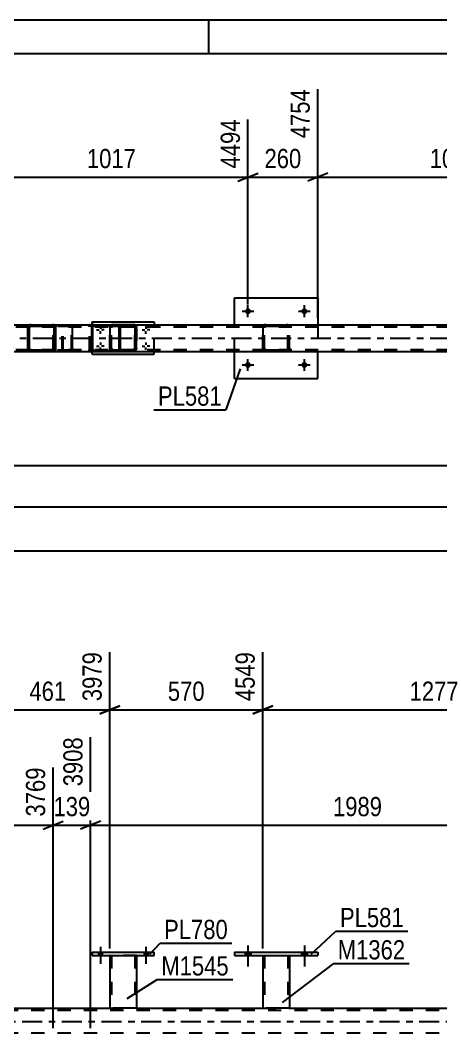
# Model space of a CAD drawing. Header units: millimetres. Extents: x 0 to 841, y 0 to 594.
# Drawn here: x 182.9 to 245.6, y 443.2 to 594 of the extents above; entities that cross this region are included whole.
import ezdxf

# ---------------------------------------------------------------- set-up
doc = ezdxf.new("R2010")
doc.units = ezdxf.units.MM
doc.linetypes.add('DXK_LINE_DOT2', pattern=[3.9198, 1.9599, -1.9599])
doc.linetypes.add('DXK_LINE_DOT3', pattern=[5.9187, 2.979, -0.9799, 0.9799, -0.9799])
doc.styles.add('Arial Narrow', font='ARIALN.TTF', dxfattribs={"height": 0.2})

# ---------------------------------------------------------------- blocks, each defined once
blk = doc.blocks.new('Unknown-103610369-1133')
at = {"color": 5, "linetype": 'Continuous'}
for p, q in [((841, 594), (0, 594)), ((211, 589), (211, 594)), ((836, 589), (5, 589))]:
    blk.add_line(p, q, dxfattribs=at)
blk = doc.blocks.new('Part-103610369-27698 - 27584')
at = {"color": 7, "linetype": 'DXK_LINE_DOT2'}
for p, q in [((219.08, 548.35), (219.05, 548.19)), ((219.05, 548.19), (219.07, 548.32)), ((219.05, 545.15), (219.05, 548.19)), ((219.05, 548.19), (219.05, 548.19)), ((219.05, 548.19), (219.05, 545.15)), ((219.07, 548.32), (219.08, 548.37)), ((219.08, 548.37), (219.08, 548.35)), ((219.31, 548.28), (219.29, 548.19)), ((219.29, 548.19), (219.31, 548.28)), ((219.29, 545.15), (219.29, 548.19)), ((219.29, 548.19), (219.29, 548.19)), ((219.29, 545.15), (219.29, 548.19)), ((219.36, 548.36), (219.31, 548.28)), ((219.31, 548.28), (219.36, 548.36)), ((219.53, 548.67), (219.34, 548.63)), ((219.34, 548.63), (219.53, 548.67)), ((219.44, 548.41), (219.36, 548.36)), ((219.36, 548.36), (219.44, 548.41)), ((219.53, 548.43), (219.44, 548.41)), ((219.53, 548.67), (222.57, 548.67)), ((219.53, 548.43), (222.57, 548.43)), ((222.75, 548.63), (222.57, 548.67)), ((222.57, 548.67), (222.75, 548.63)), ((222.57, 548.43), (222.66, 548.41)), ((222.74, 548.36), (222.66, 548.41)), ((222.66, 548.41), (222.74, 548.36)), ((222.79, 548.28), (222.74, 548.36)), ((222.74, 548.36), (222.79, 548.28)), ((222.81, 548.19), (222.79, 548.28)), ((222.79, 548.28), (222.81, 548.19)), ((222.81, 545.15), (222.81, 548.19)), ((222.81, 548.19), (222.81, 548.19)), ((222.81, 545.15), (222.81, 548.19)), ((223.02, 548.35), (223.01, 548.37)), ((223.01, 548.37), (223.02, 548.32)), ((223.05, 548.19), (223.02, 548.35)), ((223.02, 548.32), (223.05, 548.19)), ((223.05, 545.15), (223.05, 548.19)), ((223.05, 548.19), (223.05, 548.19)), ((223.05, 545.15), (223.05, 548.19)), ((219.05, 545.15), (219.05, 545.15)), ((219.05, 545.15), (219.05, 545.12)), ((219.07, 545.01), (219.05, 545.15)), ((219.05, 545.12), (219.07, 545.01)), ((219.07, 545.01), (219.08, 544.96)), ((219.08, 544.96), (219.07, 545.01)), ((219.29, 545.15), (219.29, 545.15)), ((219.29, 545.15), (219.31, 545.06)), ((219.31, 545.06), (219.29, 545.15)), ((219.31, 545.06), (219.36, 544.98)), ((219.36, 544.98), (219.31, 545.06)), ((219.34, 544.7), (219.53, 544.67)), ((219.53, 544.67), (219.34, 544.7)), ((219.36, 544.98), (219.44, 544.93)), ((219.44, 544.93), (219.36, 544.98)), ((219.44, 544.93), (219.53, 544.91)), ((219.53, 544.91), (222.57, 544.91)), ((219.53, 544.67), (222.57, 544.67)), ((222.57, 544.91), (222.66, 544.93)), ((222.57, 544.67), (222.75, 544.7)), ((222.75, 544.7), (222.57, 544.67)), ((222.66, 544.93), (222.74, 544.98)), ((222.74, 544.98), (222.66, 544.93)), ((222.74, 544.98), (222.79, 545.06)), ((222.79, 545.06), (222.74, 544.98)), ((222.79, 545.06), (222.81, 545.15)), ((222.81, 545.15), (222.79, 545.06)), ((222.81, 545.15), (222.81, 545.15)), ((223.01, 544.96), (223.02, 545.01)), ((223.02, 545.01), (223.01, 544.96)), ((223.05, 545.15), (223.02, 545.01)), ((223.02, 545.01), (223.04, 545.12)), ((223.04, 545.12), (223.05, 545.15)), ((223.05, 545.15), (223.05, 545.15))]:
    blk.add_line(p, q, dxfattribs=at)
at = {"color": 7, "linetype": 'DXK_LINE_DOT3'}
blk.add_line((221.05, 546.67), (221.05, 546.67), dxfattribs=at)
at = {"color": 7, "linetype": 'DXK_LINE_DOT2'}
for centre, start, end in [((219.53, 548.19), 112.5, 157.5), ((219.53, 548.19), 112.5, 157.5), ((222.57, 548.19), 22.5, 67.5), ((222.57, 548.19), 22.5, 67.5), ((219.53, 545.15), 202.5, 247.5), ((219.53, 545.15), 202.5, 247.5), ((222.57, 545.15), 292.5, 337.5)]:
    blk.add_arc(centre, 0.48, start, end, dxfattribs=at)
blk = doc.blocks.new('Part-103610369-27591 - 27584')
at = {"linetype": 'Continuous'}
h = blk.add_hatch(dxfattribs=at)
h.set_pattern_fill('', scale=0.7, style=0, pattern_type=0)
h.set_pattern_definition([(45, (188.2174, 548.1885), (-1.5715, 1.5715), [])])
h.paths.add_polyline_path([(188.22, 545.15), (188.22, 548.19), (188.18, 548.37), (188.07, 548.53), (187.91, 548.63), (187.71, 548.67), (184.53, 548.67), (184.34, 548.63), (184.17, 548.53), (184.07, 548.37), (184.03, 548.19), (184.03, 545.15), (184.07, 544.96), (184.17, 544.81), (184.34, 544.7), (184.53, 544.67), (187.71, 544.67), (187.91, 544.7), (188.07, 544.81), (188.18, 544.96)])
h.paths.add_polyline_path([(187.89, 544.98), (187.81, 544.93), (187.71, 544.91), (184.53, 544.91), (184.43, 544.93), (184.35, 544.98), (184.3, 545.06), (184.28, 545.15), (184.28, 548.19), (184.3, 548.28), (184.35, 548.36), (184.43, 548.41), (184.53, 548.43), (187.71, 548.43), (187.81, 548.41), (187.89, 548.36), (187.95, 548.28), (187.97, 548.19), (187.97, 545.15), (187.95, 545.06)])
at = {"color": 2, "linetype": 'Continuous'}
for p, q in [((184.07, 548.37), (184.03, 548.19)), ((184.03, 545.15), (184.03, 548.19)), ((184.28, 548.19), (184.3, 548.28)), ((184.28, 545.15), (184.28, 548.19)), ((184.3, 548.28), (184.35, 548.36)), ((184.53, 548.67), (184.34, 548.63)), ((184.35, 548.36), (184.43, 548.41)), ((184.43, 548.41), (184.53, 548.43)), ((184.53, 548.67), (187.71, 548.67)), ((184.53, 548.43), (187.71, 548.43)), ((187.71, 548.67), (190.42, 548.67)), ((187.91, 548.63), (187.71, 548.67)), ((187.71, 548.43), (187.81, 548.41)), ((187.81, 548.41), (187.89, 548.36)), ((187.89, 548.36), (187.95, 548.28)), ((187.95, 548.28), (187.97, 548.19)), ((187.97, 545.15), (187.97, 548.19)), ((188.22, 548.19), (188.18, 548.37)), ((188.22, 545.15), (188.22, 548.19)), ((190.42, 548.67), (190.52, 548.63)), ((190.52, 548.63), (190.61, 548.53)), ((190.61, 548.53), (190.67, 548.37)), ((190.67, 548.37), (190.69, 548.19)), ((190.69, 545.15), (190.69, 548.19)), ((184.03, 545.15), (184.07, 544.96)), ((184.3, 545.06), (184.28, 545.15)), ((184.35, 544.98), (184.3, 545.06)), ((184.34, 544.7), (184.53, 544.67)), ((184.43, 544.93), (184.35, 544.98)), ((184.53, 544.91), (184.43, 544.93)), ((184.53, 544.91), (187.71, 544.91)), ((184.53, 544.67), (187.71, 544.67)), ((187.81, 544.93), (187.71, 544.91)), ((187.71, 544.67), (187.91, 544.7)), ((187.71, 544.67), (190.42, 544.67)), ((187.89, 544.98), (187.81, 544.93)), ((187.95, 545.06), (187.89, 544.98)), ((187.97, 545.15), (187.95, 545.06)), ((188.18, 544.96), (188.22, 545.15)), ((190.52, 544.7), (190.42, 544.67)), ((190.61, 544.81), (190.52, 544.7)), ((190.67, 544.96), (190.61, 544.81)), ((190.69, 545.15), (190.67, 544.96))]:
    blk.add_line(p, q, dxfattribs=at)
at = {"color": 7, "linetype": 'DXK_LINE_DOT2'}
for p, q in [((184.53, 548.67), (187.71, 548.67)), ((184.53, 548.43), (190.42, 548.43)), ((187.82, 548.19), (187.86, 548.37)), ((187.82, 545.15), (187.82, 548.19)), ((188.09, 548.28), (188.07, 548.19)), ((188.07, 545.15), (188.07, 548.19)), ((188.15, 548.36), (188.09, 548.28)), ((188.13, 548.63), (188.33, 548.67)), ((188.23, 548.41), (188.15, 548.36)), ((188.33, 548.43), (188.23, 548.41)), ((189.14, 548.43), (189.14, 548.67)), ((190.47, 548.41), (190.42, 548.43)), ((190.51, 548.36), (190.47, 548.41)), ((190.54, 548.28), (190.51, 548.36)), ((190.55, 548.19), (190.54, 548.28)), ((190.55, 545.15), (190.55, 548.19)), ((184.53, 544.91), (190.42, 544.91)), ((184.53, 544.67), (187.71, 544.67)), ((187.86, 544.96), (187.82, 545.15)), ((188.07, 545.15), (188.09, 545.06)), ((188.09, 545.06), (188.15, 544.98)), ((188.33, 544.67), (188.13, 544.7)), ((188.15, 544.98), (188.18, 544.96)), ((188.18, 544.96), (188.23, 544.93)), ((188.23, 544.93), (188.33, 544.91)), ((189.14, 544.67), (189.14, 544.91)), ((190.42, 544.91), (190.47, 544.93)), ((190.47, 544.93), (190.51, 544.98)), ((190.51, 544.98), (190.54, 545.06)), ((190.54, 545.06), (190.55, 545.15))]:
    blk.add_line(p, q, dxfattribs=at)
at = {"color": 2, "linetype": 'Continuous'}
for centre, start, end in [((184.52, 548.17), 111.1941, 156.1506), ((187.73, 548.17), 23.8494, 68.8059), ((184.52, 545.16), 203.8494, 248.8059), ((187.73, 545.16), 291.1941, 336.1506)]:
    blk.add_arc(centre, 0.492, start, end, dxfattribs=at)
at = {"color": 7, "linetype": 'DXK_LINE_DOT2'}
for centre, start, end in [((188.31, 548.17), 111.1941, 156.1506), ((188.31, 545.16), 203.8494, 248.8059)]:
    blk.add_arc(centre, 0.492, start, end, dxfattribs=at)
blk = doc.blocks.new('Part-103610369-27598 - 27584')
at = {"color": 7, "linetype": 'DXK_LINE_DOT2'}
for p, q in [((96.01, 548.35), (510.68, 548.35)), ((184.53, 548.67), (197.49, 548.67)), ((96.01, 544.99), (510.68, 544.99)), ((184.53, 544.67), (197.49, 544.67))]:
    blk.add_line(p, q, dxfattribs=at)
at = {"color": 2, "linetype": 'Continuous'}
for p, q in [((112.35, 548.67), (184.53, 548.67)), ((197.49, 548.67), (269.66, 548.67)), ((112.35, 544.67), (184.53, 544.67)), ((197.49, 544.67), (269.66, 544.67))]:
    blk.add_line(p, q, dxfattribs=at)
at = {"color": 7, "linetype": 'DXK_LINE_DOT3'}
blk.add_line((96.01, 546.67), (510.68, 546.67), dxfattribs=at)
blk = doc.blocks.new('Part-103610369-27699 - 27584')
at = {"color": 2, "linetype": 'Continuous'}
for p, q in [((214.85, 548.67), (214.85, 552.67)), ((214.85, 552.67), (227.25, 552.67)), ((227.25, 552.67), (227.25, 548.67)), ((214.85, 540.67), (214.85, 544.67)), ((227.25, 540.67), (227.25, 544.67)), ((214.85, 540.67), (227.25, 540.67))]:
    blk.add_line(p, q, dxfattribs=at)
at = {"color": 7, "linetype": 'DXK_LINE_DOT2'}
for p, q in [((214.85, 544.67), (214.85, 548.67)), ((227.25, 548.67), (227.25, 544.67))]:
    blk.add_line(p, q, dxfattribs=at)
blk = doc.blocks.new('Part-103610369-27707 - 27584')
at = {"color": 7, "linetype": 'DXK_LINE_DOT2'}
for p, q in [((196.29, 548.39), (196.25, 548.21)), ((196.25, 548.21), (196.28, 548.35)), ((196.25, 545.17), (196.25, 548.21)), ((196.25, 548.21), (196.25, 548.21)), ((196.25, 548.21), (196.25, 545.17)), ((196.28, 548.35), (196.29, 548.39)), ((196.51, 548.3), (196.49, 548.21)), ((196.49, 548.21), (196.51, 548.3)), ((196.49, 545.17), (196.49, 548.21)), ((196.49, 548.21), (196.49, 548.21)), ((196.49, 545.17), (196.49, 548.21)), ((196.56, 548.38), (196.51, 548.3)), ((196.51, 548.3), (196.56, 548.38)), ((196.55, 548.65), (196.73, 548.69)), ((196.63, 548.67), (196.55, 548.65)), ((196.64, 548.43), (196.56, 548.38)), ((196.56, 548.38), (196.64, 548.43)), ((196.73, 548.45), (196.64, 548.43)), ((196.64, 548.43), (196.73, 548.45)), ((196.73, 548.69), (199.77, 548.69)), ((196.73, 548.45), (199.77, 548.45)), ((196.73, 548.45), (196.73, 548.45)), ((196.73, 548.45), (199.77, 548.45)), ((199.77, 548.69), (199.95, 548.65)), ((199.77, 548.45), (199.77, 548.45)), ((199.86, 548.43), (199.77, 548.45)), ((199.77, 548.45), (199.86, 548.43)), ((199.94, 548.38), (199.86, 548.43)), ((199.86, 548.43), (199.94, 548.38)), ((199.95, 548.65), (199.88, 548.67)), ((199.99, 548.3), (199.94, 548.38)), ((200.01, 548.21), (199.99, 548.3)), ((200.01, 548.21), (199.99, 548.3)), ((200.01, 548.21), (200.01, 545.17)), ((200.01, 548.21), (200.01, 548.21)), ((200.01, 545.17), (200.01, 548.21)), ((200.22, 548.35), (200.21, 548.39)), ((200.21, 548.39), (200.23, 548.32)), ((200.25, 548.21), (200.22, 548.35)), ((200.23, 548.32), (200.25, 548.21)), ((200.25, 548.21), (200.25, 545.17)), ((200.25, 548.21), (200.25, 548.21)), ((200.25, 545.17), (200.25, 548.21)), ((196.25, 545.17), (196.25, 545.17)), ((196.25, 545.17), (196.28, 545.01)), ((196.28, 545.01), (196.25, 545.17)), ((196.28, 545.01), (196.29, 544.99)), ((196.29, 544.99), (196.28, 545.01)), ((196.49, 545.17), (196.49, 545.17)), ((196.49, 545.17), (196.51, 545.08)), ((196.51, 545.08), (196.49, 545.17)), ((196.51, 545.08), (196.56, 545)), ((196.55, 544.73), (196.73, 544.69)), ((196.73, 544.69), (196.55, 544.73)), ((196.56, 545), (196.64, 544.95)), ((196.64, 544.95), (196.56, 545)), ((196.64, 544.95), (196.73, 544.93)), ((196.73, 544.93), (196.64, 544.95)), ((196.73, 544.93), (199.77, 544.93)), ((196.73, 544.93), (196.73, 544.93)), ((199.77, 544.93), (196.73, 544.93)), ((196.73, 544.69), (199.77, 544.69)), ((196.73, 544.69), (196.73, 544.69)), ((196.73, 544.69), (199.77, 544.69)), ((199.77, 544.93), (199.86, 544.95)), ((199.86, 544.95), (199.77, 544.93)), ((199.77, 544.93), (199.77, 544.93)), ((199.95, 544.73), (199.77, 544.69)), ((199.77, 544.69), (199.91, 544.72)), ((199.77, 544.69), (199.77, 544.69)), ((199.86, 544.95), (199.94, 545)), ((199.94, 545), (199.86, 544.95)), ((199.91, 544.72), (199.95, 544.73)), ((199.94, 545), (199.99, 545.08)), ((199.99, 545.08), (199.94, 545)), ((199.99, 545.08), (200.01, 545.17)), ((200.01, 545.17), (199.99, 545.08)), ((200.01, 545.17), (200.01, 545.17)), ((200.21, 544.99), (200.22, 545.01)), ((200.22, 545.01), (200.21, 544.99)), ((200.25, 545.17), (200.22, 545.01)), ((200.22, 545.01), (200.24, 545.11)), ((200.24, 545.11), (200.25, 545.17)), ((200.25, 545.17), (200.25, 545.17))]:
    blk.add_line(p, q, dxfattribs=at)
at = {"color": 2, "linetype": 'Continuous'}
for p, q in [((196.73, 548.69), (196.63, 548.67)), ((196.73, 548.69), (196.73, 548.69)), ((196.73, 548.69), (199.77, 548.69)), ((199.77, 548.69), (199.77, 548.69)), ((199.88, 548.67), (199.77, 548.69))]:
    blk.add_line(p, q, dxfattribs=at)
at = {"color": 7, "linetype": 'DXK_LINE_DOT3'}
blk.add_line((198.25, 546.69), (198.25, 546.69), dxfattribs=at)
at = {"color": 7, "linetype": 'DXK_LINE_DOT2'}
for centre, start, end in [((196.73, 548.21), 112.5, 157.5), ((196.73, 548.21), 112.5, 157.5), ((199.77, 548.21), 22.5, 67.5), ((199.77, 548.21), 22.5, 67.5), ((196.73, 545.17), 202.5, 247.5), ((196.73, 545.17), 202.5, 247.5), ((199.77, 545.17), 292.5, 337.5), ((199.77, 545.17), 292.5, 337.5)]:
    blk.add_arc(centre, 0.48, start, end, dxfattribs=at)
blk = doc.blocks.new('Part-103610369-27708 - 27584')
at = {"color": 2, "linetype": 'Continuous'}
for p, q in [((193.65, 548.67), (193.65, 549.08)), ((193.65, 549.08), (202.85, 549.08)), ((202.85, 549.08), (202.85, 548.67)), ((193.65, 544.28), (193.65, 544.67)), ((193.65, 544.28), (202.85, 544.28)), ((202.85, 544.28), (202.85, 544.67))]:
    blk.add_line(p, q, dxfattribs=at)
at = {"color": 7, "linetype": 'DXK_LINE_DOT2'}
for p, q in [((193.65, 548.67), (193.65, 544.67)), ((202.85, 544.67), (202.85, 548.67))]:
    blk.add_line(p, q, dxfattribs=at)
blk = doc.blocks.new('Part-103610369-27712 - 27584')
at = {"linetype": 'Continuous'}
h = blk.add_hatch(dxfattribs=at)
h.set_pattern_fill('', scale=0.7, style=0, pattern_type=0)
h.set_pattern_definition([(45, (197.8287, 548.3485), (-1.57154, 1.57154), [])])
h.paths.add_polyline_path([(197.83, 544.99), (197.83, 548.35), (197.8, 548.47), (197.73, 548.57), (197.62, 548.64), (197.49, 548.67), (193.91, 548.67), (193.78, 548.64), (193.67, 548.57), (193.6, 548.47), (193.57, 548.35), (193.57, 544.99), (193.6, 544.87), (193.67, 544.76), (193.78, 544.69), (193.91, 544.67), (197.49, 544.67), (197.62, 544.69), (197.73, 544.76), (197.8, 544.87)])
h.paths.add_polyline_path([(197.61, 544.88), (197.55, 544.84), (197.49, 544.83), (193.91, 544.83), (193.85, 544.84), (193.79, 544.88), (193.76, 544.93), (193.74, 544.99), (193.74, 548.35), (193.76, 548.41), (193.79, 548.46), (193.85, 548.5), (193.91, 548.51), (197.49, 548.51), (197.55, 548.5), (197.61, 548.46), (197.65, 548.41), (197.66, 548.35), (197.66, 544.99), (197.65, 544.93)])
at = {"color": 7, "linetype": 'DXK_LINE_DOT2'}
for p, q in [((189.14, 548.35), (189.17, 548.47)), ((189.14, 544.99), (189.14, 548.35)), ((189.32, 548.41), (189.31, 548.35)), ((189.31, 544.99), (189.31, 548.35)), ((189.36, 548.46), (189.32, 548.41)), ((189.35, 548.64), (189.48, 548.67)), ((189.42, 548.5), (189.36, 548.46)), ((189.48, 548.51), (189.42, 548.5)), ((189.48, 548.67), (190.42, 548.67)), ((189.48, 548.51), (197.49, 548.51)), ((193.06, 548.67), (193.19, 548.64)), ((193.12, 548.5), (193.06, 548.51)), ((193.18, 548.46), (193.12, 548.5)), ((193.21, 548.41), (193.18, 548.46)), ((193.23, 548.35), (193.21, 548.41)), ((193.23, 544.99), (193.23, 548.35)), ((193.37, 548.47), (193.4, 548.35)), ((193.4, 544.99), (193.4, 548.35)), ((193.91, 548.67), (197.49, 548.67)), ((189.17, 544.87), (189.14, 544.99)), ((189.31, 544.99), (189.32, 544.93)), ((189.32, 544.93), (189.36, 544.88)), ((189.48, 544.67), (189.35, 544.69)), ((189.36, 544.88), (189.42, 544.84)), ((189.42, 544.84), (189.48, 544.83)), ((189.48, 544.83), (197.49, 544.83)), ((189.48, 544.67), (190.42, 544.67)), ((193.06, 544.83), (193.12, 544.84)), ((193.19, 544.69), (193.06, 544.67)), ((193.12, 544.84), (193.18, 544.88)), ((193.18, 544.88), (193.21, 544.93)), ((193.21, 544.93), (193.23, 544.99)), ((193.4, 544.99), (193.37, 544.87)), ((193.91, 544.67), (197.49, 544.67))]:
    blk.add_line(p, q, dxfattribs=at)
at = {"color": 2, "linetype": 'Continuous'}
for p, q in [((190.42, 548.67), (193.91, 548.67)), ((193.6, 548.47), (193.57, 548.35)), ((193.57, 544.99), (193.57, 548.35)), ((193.74, 548.35), (193.76, 548.41)), ((193.74, 544.99), (193.74, 548.35)), ((193.76, 548.41), (193.79, 548.46)), ((193.91, 548.67), (193.78, 548.64)), ((193.79, 548.46), (193.85, 548.5)), ((193.85, 548.5), (193.91, 548.51)), ((193.91, 548.67), (197.49, 548.67)), ((193.91, 548.51), (197.49, 548.51)), ((197.62, 548.64), (197.49, 548.67)), ((197.49, 548.51), (197.55, 548.5)), ((197.55, 548.5), (197.61, 548.46)), ((197.61, 548.46), (197.65, 548.41)), ((197.65, 548.41), (197.66, 548.35)), ((197.66, 544.99), (197.66, 548.35)), ((197.83, 548.35), (197.8, 548.47)), ((197.83, 544.99), (197.83, 548.35)), ((190.42, 544.67), (193.91, 544.67)), ((193.57, 544.99), (193.6, 544.87)), ((193.76, 544.93), (193.74, 544.99)), ((193.79, 544.88), (193.76, 544.93)), ((193.78, 544.69), (193.91, 544.67)), ((193.85, 544.84), (193.79, 544.88)), ((193.91, 544.83), (193.85, 544.84)), ((193.91, 544.83), (197.49, 544.83)), ((193.91, 544.67), (197.49, 544.67)), ((197.55, 544.84), (197.49, 544.83)), ((197.49, 544.67), (197.62, 544.69)), ((197.61, 544.88), (197.55, 544.84)), ((197.65, 544.93), (197.61, 544.88)), ((197.66, 544.99), (197.65, 544.93)), ((197.8, 544.87), (197.83, 544.99))]:
    blk.add_line(p, q, dxfattribs=at)
at = {"color": 7, "linetype": 'DXK_LINE_DOT2'}
for centre, start, end in [((193.07, 548.33), 24.32, 69.2417), ((193.07, 545), 290.7583, 335.68)]:
    blk.add_arc(centre, 0.331, start, end, dxfattribs=at)
at = {"color": 2, "linetype": 'Continuous'}
for centre, start, end in [((193.9, 548.33), 110.7583, 155.68), ((197.5, 548.33), 24.32, 69.2417), ((193.9, 545), 204.32, 249.2417), ((197.5, 545), 290.7583, 335.68)]:
    blk.add_arc(centre, 0.331, start, end, dxfattribs=at)
blk = doc.blocks.new('Bolt-103610369-27749 - 27584')
at = {"linetype": 'Continuous'}
for points in [[(216.41, 550.67, -1), (217.29, 550.67, -1)], [(224.81, 550.67, -1), (225.69, 550.67, -1)]]:
    blk.add_hatch(color=1, dxfattribs=at).paths.add_polyline_path(points)
at = {"color": 1, "linetype": 'Continuous'}
for p, q in [((215.97, 550.67), (217.73, 550.67)), ((216.85, 549.79), (216.85, 551.55)), ((224.37, 550.67), (226.13, 550.67)), ((225.25, 549.79), (225.25, 551.55))]:
    blk.add_line(p, q, dxfattribs=at)
blk = doc.blocks.new('Bolt-103610369-27750 - 27584')
at = {"linetype": 'Continuous'}
for points in [[(216.41, 542.67, -1), (217.29, 542.67, -1)], [(224.81, 542.67, -1), (225.69, 542.67, -1)]]:
    blk.add_hatch(color=1, dxfattribs=at).paths.add_polyline_path(points)
at = {"color": 1, "linetype": 'Continuous'}
for p, q in [((216.85, 541.79), (216.85, 543.55)), ((225.25, 541.79), (225.25, 543.55)), ((215.97, 542.67), (217.73, 542.67)), ((224.37, 542.67), (226.13, 542.67))]:
    blk.add_line(p, q, dxfattribs=at)
blk = doc.blocks.new('Bolt-103610369-27757 - 27584')
at = {"color": 1, "linetype": 'Continuous'}
for p, q in [((194.29, 547.88), (194.66, 547.88)), ((194.85, 548.44), (194.85, 548.07)), ((194.85, 547.32), (194.85, 547.69)), ((195.41, 547.88), (195.04, 547.88)), ((201.09, 547.88), (201.46, 547.88)), ((201.65, 548.44), (201.65, 548.07)), ((201.65, 547.32), (201.65, 547.69)), ((202.21, 547.88), (201.84, 547.88)), ((194.85, 546.04), (194.85, 545.67)), ((201.65, 546.04), (201.65, 545.67)), ((194.29, 545.48), (194.66, 545.48)), ((194.85, 544.92), (194.85, 545.29)), ((195.41, 545.48), (195.04, 545.48)), ((201.09, 545.48), (201.46, 545.48)), ((201.65, 544.92), (201.65, 545.29)), ((202.21, 545.48), (201.84, 545.48))]:
    blk.add_line(p, q, dxfattribs=at)
blk = doc.blocks.new('Part-103610369-3386 - 3131')
at = {"color": 2, "linetype": 'Continuous'}
for p, q in [((193.65, 455.24), (193.65, 454.76)), ((193.65, 455.24), (202.85, 455.24)), ((193.65, 454.76), (202.85, 454.76)), ((202.85, 454.76), (202.85, 455.24))]:
    blk.add_line(p, q, dxfattribs=at)
at = {"color": 7, "linetype": 'DXK_LINE_DOT2'}
for p, q in [((193.65, 455.24), (202.85, 455.24)), ((193.65, 454.76), (202.85, 454.76))]:
    blk.add_line(p, q, dxfattribs=at)
blk = doc.blocks.new('Part-103610369-3198 - 3131')
at = {"color": 7, "linetype": 'DXK_LINE_DOT2'}
for p, q in [((94.41, 446.59), (510.68, 446.59)), ((196.25, 446.91), (200.25, 446.91)), ((219.05, 446.91), (223.05, 446.91)), ((94.41, 443.23), (510.68, 443.23))]:
    blk.add_line(p, q, dxfattribs=at)
at = {"color": 2, "linetype": 'Continuous'}
for p, q in [((181.8, 446.91), (196.25, 446.91)), ((200.25, 446.91), (219.05, 446.91)), ((223.05, 446.91), (270.13, 446.91))]:
    blk.add_line(p, q, dxfattribs=at)
at = {"color": 7, "linetype": 'DXK_LINE_DOT3'}
blk.add_line((94.41, 444.91), (510.68, 444.91), dxfattribs=at)
blk = doc.blocks.new('Bolt-103610369-3242 - 3131')
at = {"linetype": 'Continuous'}
for points in [[(216.41, 454.75), (217.29, 454.75), (217.29, 455.23), (216.41, 455.23)], [(224.81, 454.75), (225.69, 454.75), (225.69, 455.23), (224.81, 455.23)]]:
    blk.add_hatch(color=1, dxfattribs=at).paths.add_polyline_path(points)
at = {"color": 1, "linetype": 'Continuous'}
for p, q in [((216.85, 456.23), (216.85, 453.11)), ((225.25, 456.23), (225.25, 453.11)), ((216.41, 455.23), (216.41, 454.75)), ((217.29, 455.23), (217.29, 454.75)), ((224.81, 455.23), (224.81, 454.75)), ((225.69, 455.23), (225.69, 454.75))]:
    blk.add_line(p, q, dxfattribs=at)
blk = doc.blocks.new('Bolt-103610369-3243 - 3131')
at = {"linetype": 'Continuous'}
for points in [[(216.41, 454.75), (217.29, 454.75), (217.29, 455.23), (216.41, 455.23)], [(224.81, 454.75), (225.69, 454.75), (225.69, 455.23), (224.81, 455.23)]]:
    blk.add_hatch(color=1, dxfattribs=at).paths.add_polyline_path(points)
at = {"color": 1, "linetype": 'Continuous'}
for p, q in [((216.85, 456.23), (216.85, 453.11)), ((225.25, 456.23), (225.25, 453.11)), ((216.41, 455.23), (216.41, 454.75)), ((217.29, 455.23), (217.29, 454.75)), ((224.81, 455.23), (224.81, 454.75)), ((225.69, 455.23), (225.69, 454.75))]:
    blk.add_line(p, q, dxfattribs=at)
blk = doc.blocks.new('Part-103610369-3391 - 3131')
at = {"color": 7, "linetype": 'DXK_LINE_DOT2'}
for p, q in [((219.05, 454.76), (223.05, 454.76)), ((219.05, 454.75), (219.05, 454.76)), ((219.05, 454.76), (219.05, 454.75)), ((219.29, 454.76), (219.29, 446.91)), ((222.81, 454.76), (222.81, 446.91)), ((223.05, 454.76), (223.05, 454.75)), ((223.05, 454.75), (223.05, 454.76)), ((222.79, 446.91), (222.81, 446.91))]:
    blk.add_line(p, q, dxfattribs=at)
at = {"color": 2, "linetype": 'Continuous'}
for p, q in [((219.05, 454.75), (219.05, 446.91)), ((223.05, 454.75), (223.05, 446.91)), ((219.05, 446.91), (219.53, 446.91)), ((223.01, 446.91), (219.53, 446.91)), ((223.05, 446.91), (223.01, 446.91))]:
    blk.add_line(p, q, dxfattribs=at)
blk = doc.blocks.new('Part-103610369-3331 - 3131')
at = {"color": 2, "linetype": 'Continuous'}
for p, q in [((196.25, 454.76), (196.25, 446.91)), ((200.25, 454.76), (200.25, 446.91)), ((196.25, 446.91), (196.73, 446.91)), ((200.25, 446.91), (196.73, 446.91))]:
    blk.add_line(p, q, dxfattribs=at)
at = {"color": 7, "linetype": 'DXK_LINE_DOT2'}
for p, q in [((200.25, 454.76), (196.25, 454.76)), ((196.25, 454.76), (196.25, 454.76)), ((196.25, 454.76), (200.25, 454.76)), ((196.25, 454.76), (196.25, 454.76)), ((196.25, 454.76), (196.25, 454.76)), ((196.49, 454.76), (196.49, 454.76)), ((196.49, 454.76), (196.49, 446.91)), ((200.01, 454.76), (200.01, 454.76)), ((200.01, 454.76), (200.01, 446.91)), ((200.25, 454.76), (200.25, 454.76)), ((200.25, 454.76), (200.25, 454.76)), ((200.25, 454.76), (200.25, 454.76)), ((196.25, 446.91), (200.25, 446.91)), ((196.49, 446.91), (196.51, 446.91)), ((196.51, 446.91), (196.55, 446.91)), ((196.55, 446.91), (196.56, 446.91)), ((196.56, 446.91), (196.64, 446.91))]:
    blk.add_line(p, q, dxfattribs=at)
blk = doc.blocks.new('Part-103610369-3336 - 3131')
at = {"color": 2, "linetype": 'Continuous'}
for p, q in [((214.85, 455.23), (214.85, 454.75)), ((214.85, 455.23), (227.25, 455.23)), ((214.85, 454.75), (227.25, 454.75)), ((227.25, 455.23), (227.25, 454.75))]:
    blk.add_line(p, q, dxfattribs=at)
blk = doc.blocks.new('Bolt-103610369-3749 - 3131')
at = {"linetype": 'Continuous'}
for points in [[(194.57, 454.76), (195.13, 454.76), (195.13, 455.24), (194.57, 455.24)], [(194.57, 454.76), (195.13, 454.76), (195.13, 455.24), (194.57, 455.24)], [(201.37, 454.76), (201.93, 454.76), (201.93, 455.24), (201.37, 455.24)], [(201.37, 454.76), (201.93, 454.76), (201.93, 455.24), (201.37, 455.24)]]:
    blk.add_hatch(color=1, dxfattribs=at).paths.add_polyline_path(points)
at = {"color": 1, "linetype": 'Continuous'}
for p, q in [((194.85, 456.04), (194.85, 453.52)), ((194.85, 456.04), (194.85, 453.52)), ((201.65, 456.04), (201.65, 453.52)), ((201.65, 456.04), (201.65, 453.52)), ((194.57, 455.24), (194.57, 454.76)), ((194.57, 455.24), (194.57, 454.76)), ((195.13, 455.24), (195.13, 454.76)), ((195.13, 455.24), (195.13, 454.76)), ((201.37, 455.24), (201.37, 454.76)), ((201.37, 455.24), (201.37, 454.76)), ((201.93, 455.24), (201.93, 454.76)), ((201.93, 455.24), (201.93, 454.76))]:
    blk.add_line(p, q, dxfattribs=at)
blk = doc.blocks.new('StraightDimension-103610369-30111 - 27584')
at = {"color": 7, "linetype": 'Continuous'}
blk.add_line((58.89, 527.69), (702.41, 527.69), dxfattribs=at)
blk = doc.blocks.new('StraightDimension-103610369-29568 - 27584')
at = {"color": 7, "linetype": 'Continuous'}
for p, q in [((227.25, 549.67), (227.25, 583.74)), ((267.93, 551.67), (267.93, 579.24)), ((228.75, 571.23), (225.75, 570.03)), ((227.25, 570.63), (267.93, 570.63)), ((266.43, 570.03), (269.43, 571.23))]:
    blk.add_line(p, q, dxfattribs=at)
at = {"color": 0, "linetype": 'Continuous'}
blk.add_wipeout([(267.33, 579.84), (263.13, 579.84), (263.13, 571.33), (267.33, 571.33)], dxfattribs=at)
at = {"color": 0}
blk.add_wipeout([(251.84, 571.38), (251.84, 575.58), (243.33, 575.58), (243.33, 571.38)], dxfattribs=at)
at = {"color": 3, "linetype": 'Continuous', "style": 'Arial Narrow'}
blk.add_text('5771', height=2.863, rotation=90.0002, dxfattribs=at).set_placement((266.73, 571.93))
at = {"color": 3, "style": 'Arial Narrow'}
blk.add_text('1017', height=2.863, dxfattribs=at).set_placement((243.93, 571.98))
blk = doc.blocks.new('StraightDimension-103610369-29569 - 27584')
at = {"color": 7, "linetype": 'Continuous'}
for p, q in [((227.25, 549.67), (227.25, 583.74)), ((216.85, 551.67), (216.85, 579.24)), ((215.35, 570.03), (218.35, 571.23)), ((216.85, 570.63), (227.25, 570.63)), ((228.75, 571.23), (225.75, 570.03))]:
    blk.add_line(p, q, dxfattribs=at)
at = {"color": 0}
blk.add_wipeout([(225.39, 571.38), (225.39, 575.58), (218.71, 575.58), (218.71, 571.38)], dxfattribs=at)
at = {"color": 3, "style": 'Arial Narrow'}
blk.add_text('260', height=2.863, dxfattribs=at).set_placement((219.31, 571.98))
at = {"color": 0, "linetype": 'Continuous'}
blk.add_wipeout([(226.65, 584.34), (222.45, 584.34), (222.45, 575.83), (226.65, 575.83)], dxfattribs=at)
at = {"color": 3, "linetype": 'Continuous', "style": 'Arial Narrow'}
blk.add_text('4754', height=2.863, rotation=90.0002, dxfattribs=at).set_placement((226.05, 576.43))
blk = doc.blocks.new('StraightDimension-103610369-29570 - 27584')
at = {"color": 7, "linetype": 'Continuous'}
for p, q in [((176.17, 549.68), (176.17, 583.74)), ((216.85, 551.67), (216.85, 579.24)), ((177.67, 571.23), (174.67, 570.03)), ((176.17, 570.63), (216.85, 570.63)), ((215.35, 570.03), (218.35, 571.23))]:
    blk.add_line(p, q, dxfattribs=at)
at = {"color": 0, "linetype": 'Continuous'}
blk.add_wipeout([(216.25, 579.84), (212.05, 579.84), (212.05, 571.33), (216.25, 571.33)], dxfattribs=at)
at = {"color": 0}
blk.add_wipeout([(200.76, 571.38), (200.76, 575.58), (192.25, 575.58), (192.25, 571.38)], dxfattribs=at)
at = {"color": 3, "linetype": 'Continuous', "style": 'Arial Narrow'}
blk.add_text('4494', height=2.863, rotation=90.0002, dxfattribs=at).set_placement((215.65, 571.93))
at = {"color": 3, "style": 'Arial Narrow'}
blk.add_text('1017', height=2.863, dxfattribs=at).set_placement((192.85, 571.98))
blk = doc.blocks.new('StraightDimension-103610369-30244 - 27584')
at = {"color": 7, "linetype": 'Continuous'}
blk.add_line((58.89, 521.55), (758.9, 521.55), dxfattribs=at)
blk = doc.blocks.new('StraightDimension-103610369-30274 - 27584')
at = {"color": 7, "linetype": 'Continuous'}
blk.add_line((58.25, 514.97), (759.54, 514.97), dxfattribs=at)
blk = doc.blocks.new('StraightDimension-103610369-26354 - 3131')
at = {"color": 7, "linetype": 'Continuous'}
for p, q in [((193.4, 443.91), (193.4, 487.24)), ((272.96, 443.91), (272.96, 482.74)), ((194.9, 474.73), (191.9, 473.53)), ((193.4, 474.13), (272.96, 474.13)), ((271.46, 473.53), (274.46, 474.73))]:
    blk.add_line(p, q, dxfattribs=at)
at = {"color": 0, "linetype": 'Continuous'}
blk.add_wipeout([(272.36, 483.34), (268.16, 483.34), (268.16, 474.83), (272.36, 474.83)], dxfattribs=at)
at = {"color": 0}
blk.add_wipeout([(237.43, 474.88), (237.43, 479.08), (228.92, 479.08), (228.92, 474.88)], dxfattribs=at)
at = {"color": 3, "linetype": 'Continuous', "style": 'Arial Narrow'}
blk.add_text('5897', height=2.863, rotation=90.0002, dxfattribs=at).set_placement((271.76, 475.43))
at = {"color": 3, "style": 'Arial Narrow'}
blk.add_text('1989', height=2.863, dxfattribs=at).set_placement((229.52, 475.48))
blk = doc.blocks.new('StraightDimension-103610369-26163 - 3131')
at = {"color": 7, "linetype": 'Continuous'}
for p, q in [((219.05, 455.76), (219.05, 499.92)), ((270.13, 455.76), (270.13, 499.92)), ((220.55, 491.91), (217.55, 490.71)), ((268.63, 490.71), (271.63, 491.91)), ((219.05, 491.31), (270.13, 491.31))]:
    blk.add_line(p, q, dxfattribs=at)
at = {"color": 0, "linetype": 'Continuous'}
blk.add_wipeout([(269.53, 500.52), (265.33, 500.52), (265.33, 492.01), (269.53, 492.01)], dxfattribs=at)
at = {"color": 0}
blk.add_wipeout([(248.84, 492.06), (248.84, 496.26), (240.33, 496.26), (240.33, 492.06)], dxfattribs=at)
at = {"color": 3, "linetype": 'Continuous', "style": 'Arial Narrow'}
blk.add_text('5826', height=2.863, rotation=90.0002, dxfattribs=at).set_placement((268.93, 492.61))
at = {"color": 3, "style": 'Arial Narrow'}
blk.add_text('1277', height=2.863, dxfattribs=at).set_placement((240.93, 492.66))
blk = doc.blocks.new('StraightDimension-103610369-26355 - 3131')
at = {"color": 7, "linetype": 'Continuous'}
for p, q in [((193.4, 443.91), (193.4, 487.24)), ((187.82, 443.91), (187.82, 482.74)), ((186.32, 473.53), (189.32, 474.73)), ((187.82, 474.13), (193.4, 474.13)), ((194.9, 474.73), (191.9, 473.53))]:
    blk.add_line(p, q, dxfattribs=at)
at = {"color": 0}
blk.add_wipeout([(193.95, 474.88), (193.95, 479.08), (187.27, 479.08), (187.27, 474.88)], dxfattribs=at)
at = {"color": 3, "style": 'Arial Narrow'}
blk.add_text('139', height=2.863, dxfattribs=at).set_placement((187.87, 475.48))
at = {"color": 0, "linetype": 'Continuous'}
blk.add_wipeout([(192.8, 487.84), (188.6, 487.84), (188.6, 479.33), (192.8, 479.33)], dxfattribs=at)
at = {"color": 3, "linetype": 'Continuous', "style": 'Arial Narrow'}
blk.add_text('3908', height=2.863, rotation=90.0002, dxfattribs=at).set_placement((192.2, 479.93))
blk = doc.blocks.new('StraightDimension-103610369-26356 - 3131')
at = {"color": 7, "linetype": 'Continuous'}
for p, q in [((104.01, 443.91), (104.01, 482.74)), ((187.82, 443.91), (187.82, 482.74)), ((105.51, 474.73), (102.51, 473.53)), ((104.01, 474.13), (187.82, 474.13)), ((186.32, 473.53), (189.32, 474.73))]:
    blk.add_line(p, q, dxfattribs=at)
at = {"color": 0, "linetype": 'Continuous'}
blk.add_wipeout([(187.22, 483.34), (183.02, 483.34), (183.02, 474.83), (187.22, 474.83)], dxfattribs=at)
at = {"color": 0}
blk.add_wipeout([(150.17, 474.88), (150.17, 479.08), (141.66, 479.08), (141.66, 474.88)], dxfattribs=at)
at = {"color": 3, "linetype": 'Continuous', "style": 'Arial Narrow'}
blk.add_text('3769', height=2.863, rotation=90.0002, dxfattribs=at).set_placement((186.62, 475.43))
at = {"color": 3, "style": 'Arial Narrow'}
blk.add_text('2095', height=2.863, dxfattribs=at).set_placement((142.26, 475.48))
blk = doc.blocks.new('StraightDimension-103610369-26164 - 3131')
at = {"color": 7, "linetype": 'Continuous'}
for p, q in [((196.25, 455.76), (196.25, 499.92)), ((219.05, 455.76), (219.05, 499.92)), ((197.75, 491.91), (194.75, 490.71)), ((217.55, 490.71), (220.55, 491.91)), ((196.25, 491.31), (219.05, 491.31))]:
    blk.add_line(p, q, dxfattribs=at)
at = {"color": 0, "linetype": 'Continuous'}
blk.add_wipeout([(218.45, 500.52), (214.25, 500.52), (214.25, 492.01), (218.45, 492.01)], dxfattribs=at)
at = {"color": 0}
blk.add_wipeout([(210.99, 492.06), (210.99, 496.26), (204.31, 496.26), (204.31, 492.06)], dxfattribs=at)
at = {"color": 3, "linetype": 'Continuous', "style": 'Arial Narrow'}
blk.add_text('4549', height=2.863, rotation=90.0002, dxfattribs=at).set_placement((217.85, 492.61))
at = {"color": 3, "style": 'Arial Narrow'}
blk.add_text('570', height=2.863, dxfattribs=at).set_placement((204.91, 492.66))
blk = doc.blocks.new('StraightDimension-103610369-26165 - 3131')
at = {"color": 7, "linetype": 'Continuous'}
for p, q in [((177.8, 455.76), (177.8, 504.42)), ((196.25, 455.76), (196.25, 499.92)), ((179.3, 491.91), (176.3, 490.71)), ((194.75, 490.71), (197.75, 491.91)), ((177.8, 491.31), (196.25, 491.31))]:
    blk.add_line(p, q, dxfattribs=at)
at = {"color": 0, "linetype": 'Continuous'}
blk.add_wipeout([(195.65, 500.52), (191.45, 500.52), (191.45, 492.01), (195.65, 492.01)], dxfattribs=at)
at = {"color": 0}
blk.add_wipeout([(190.37, 492.06), (190.37, 496.26), (183.68, 496.26), (183.68, 492.06)], dxfattribs=at)
at = {"color": 3, "linetype": 'Continuous', "style": 'Arial Narrow'}
blk.add_text('3979', height=2.863, rotation=90.0002, dxfattribs=at).set_placement((195.05, 492.61))
at = {"color": 3, "style": 'Arial Narrow'}
blk.add_text('461', height=2.863, dxfattribs=at).set_placement((184.28, 492.66))
blk = doc.blocks.new('Mark-103610369-30337 - 27584')
at = {"color": 0}
blk.add_wipeout([(212.95, 536.61), (212.95, 539.61), (203.44, 539.61), (203.44, 536.61)], dxfattribs=at)
blk.add_wipeout([(212.95, 536.61), (212.95, 539.61), (203.44, 539.61), (203.44, 536.61)], dxfattribs=at)
at = {"color": 30, "linetype": 'Continuous'}
for p in [(215.67, 542.08), (202.84, 536.01)]:
    blk.add_line(p, (213.55, 536.01), dxfattribs=at)
at = {"color": 3, "style": 'Arial Narrow'}
blk.add_text('PL581', height=2.863, dxfattribs=at).set_placement((203.44, 536.61))
blk = doc.blocks.new('Mark-103610369-26613 - 3131')
at = {"color": 0}
blk.add_wipeout([(240.06, 458.96), (240.06, 461.96), (230.56, 461.96), (230.56, 458.96)], dxfattribs=at)
blk.add_wipeout([(240.06, 458.96), (240.06, 461.96), (230.56, 461.96), (230.56, 458.96)], dxfattribs=at)
at = {"color": 30, "linetype": 'Continuous'}
for p, q in [((226.27, 454.93), (229.96, 458.36)), ((229.96, 458.36), (240.66, 458.36))]:
    blk.add_line(p, q, dxfattribs=at)
at = {"color": 3, "style": 'Arial Narrow'}
blk.add_text('PL581', height=2.863, dxfattribs=at).set_placement((230.56, 458.96))
blk = doc.blocks.new('Mark-103610369-26628 - 3131')
at = {"color": 0}
blk.add_wipeout([(213.86, 457.19), (213.86, 460.19), (204.35, 460.19), (204.35, 457.19)], dxfattribs=at)
blk.add_wipeout([(213.86, 457.19), (213.86, 460.19), (204.35, 460.19), (204.35, 457.19)], dxfattribs=at)
at = {"color": 30, "linetype": 'Continuous'}
for p, q in [((202.2, 454.93), (203.75, 456.59)), ((203.75, 456.59), (214.46, 456.59))]:
    blk.add_line(p, q, dxfattribs=at)
at = {"color": 3, "style": 'Arial Narrow'}
blk.add_text('PL780', height=2.863, dxfattribs=at).set_placement((204.35, 457.19))
blk = doc.blocks.new('Mark-103610369-26610 - 3131')
at = {"color": 0}
blk.add_wipeout([(213.99, 451.76), (213.99, 454.76), (203.94, 454.76), (203.94, 451.76)], dxfattribs=at)
blk.add_wipeout([(213.99, 451.76), (213.99, 454.76), (203.94, 454.76), (203.94, 451.76)], dxfattribs=at)
at = {"color": 30, "linetype": 'Continuous'}
for p, q in [((198.84, 448.31), (203.34, 451.16)), ((203.34, 451.16), (214.59, 451.16))]:
    blk.add_line(p, q, dxfattribs=at)
at = {"color": 3, "style": 'Arial Narrow'}
blk.add_text('M1545', height=2.863, dxfattribs=at).set_placement((203.94, 451.76))
blk = doc.blocks.new('Mark-103610369-26631 - 3131')
at = {"color": 0}
blk.add_wipeout([(240.28, 454.16), (240.28, 457.16), (230.23, 457.16), (230.23, 454.16)], dxfattribs=at)
blk.add_wipeout([(240.28, 454.16), (240.28, 457.16), (230.23, 457.16), (230.23, 454.16)], dxfattribs=at)
at = {"color": 30, "linetype": 'Continuous'}
for p, q in [((221.98, 447.75), (229.63, 453.56)), ((229.63, 453.56), (240.88, 453.56))]:
    blk.add_line(p, q, dxfattribs=at)
at = {"color": 3, "style": 'Arial Narrow'}
blk.add_text('M1362', height=2.863, dxfattribs=at).set_placement((230.23, 454.16))

msp = doc.modelspace()

# ---------------------------------------------------------------- block references
for name in ['Unknown-103610369-1133', 'Part-103610369-27699 - 27584', 'Bolt-103610369-27749 - 27584', 'Part-103610369-27708 - 27584', 'Part-103610369-27598 - 27584', 'Part-103610369-27591 - 27584', 'Part-103610369-27712 - 27584', 'Bolt-103610369-27757 - 27584', 'Part-103610369-27707 - 27584', 'Part-103610369-27698 - 27584', 'Bolt-103610369-27750 - 27584', 'Bolt-103610369-3749 - 3131', 'Bolt-103610369-3242 - 3131', 'Bolt-103610369-3243 - 3131', 'Part-103610369-3386 - 3131', 'Part-103610369-3331 - 3131', 'Part-103610369-3336 - 3131', 'Part-103610369-3391 - 3131', 'Part-103610369-3198 - 3131']:
    msp.add_blockref(name, (0, 0))

# ---------------------------------------------------------------- next in the draw order: block references
for name in ['StraightDimension-103610369-29568 - 27584', 'StraightDimension-103610369-30111 - 27584', 'StraightDimension-103610369-26354 - 3131']:
    msp.add_blockref(name, (0, 0))

# ---------------------------------------------------------------- next in the draw order: block references
for name in ['StraightDimension-103610369-29569 - 27584', 'StraightDimension-103610369-30244 - 27584', 'StraightDimension-103610369-26163 - 3131', 'StraightDimension-103610369-26355 - 3131']:
    msp.add_blockref(name, (0, 0))

# ---------------------------------------------------------------- next in the draw order: block references
for name in ['StraightDimension-103610369-29570 - 27584', 'StraightDimension-103610369-30274 - 27584', 'StraightDimension-103610369-26164 - 3131', 'StraightDimension-103610369-26356 - 3131', 'Mark-103610369-26613 - 3131']:
    msp.add_blockref(name, (0, 0))

# ---------------------------------------------------------------- next in the draw order: block references
for name in ['Mark-103610369-30337 - 27584', 'StraightDimension-103610369-26165 - 3131', 'Mark-103610369-26628 - 3131', 'Mark-103610369-26631 - 3131']:
    msp.add_blockref(name, (0, 0))

# ---------------------------------------------------------------- next in the draw order: block references
msp.add_blockref('Mark-103610369-26610 - 3131', (0, 0))

doc.saveas('drawing.dxf')
